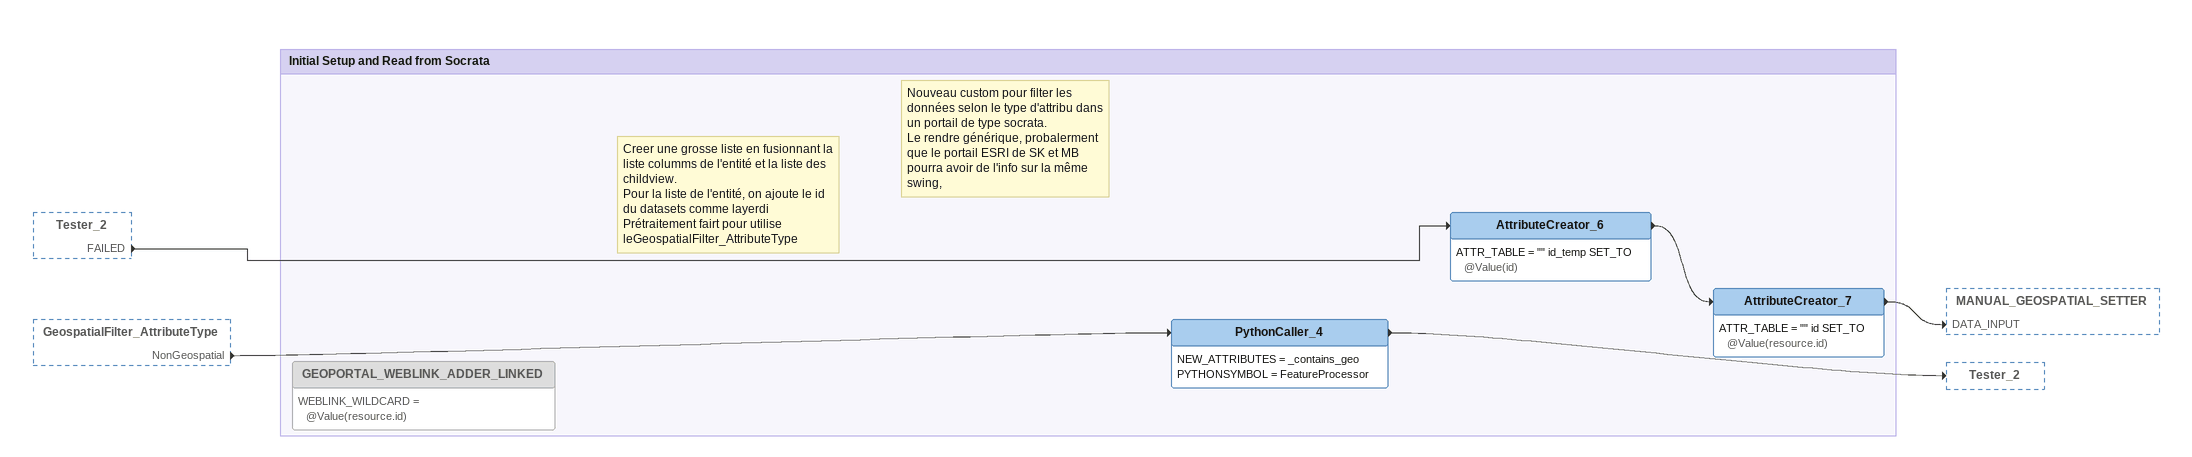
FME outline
Tester_2 [outside]
    FAILED -> AttributeCreator_6
GeospatialFilter_AttributeType [outside]
    NonGeospatial -> PythonCaller_4

Bookmark: Initial Setup and Read from Socrata
GEOPORTAL_WEBLINK_ADDER_LINKED [off]
    WEBLINK_WILDCARD = @Value(resource.id)
Note: Creer une grosse liste en fusionnant la liste columms de l'entité et la liste des childview. / Pour la liste de l'entité, on ajoute le id du datasets comme layerdi / Prétraitement fairt pour utilise leGeospatialFilter_AttributeType
PythonCaller_4
    NEW_ATTRIBUTES = _contains_geo
    PYTHONSYMBOL = FeatureProcessor
    -> Tester_2
Note: Nouveau custom pour filter les données selon le type d'attribu dans un portail de type socrata. / Le rendre générique, probalerment que le portail ESRI de SK et MB pourra avoir de l'info sur la même swing,
AttributeCreator_6
    ATTR_TABLE = "" id_temp SET_TO @Value(id)
    -> AttributeCreator_7
AttributeCreator_7
    ATTR_TABLE = "" id SET_TO @Value(resource.id)
    -> MANUAL_GEOSPATIAL_SETTER [DATA_INPUT]
